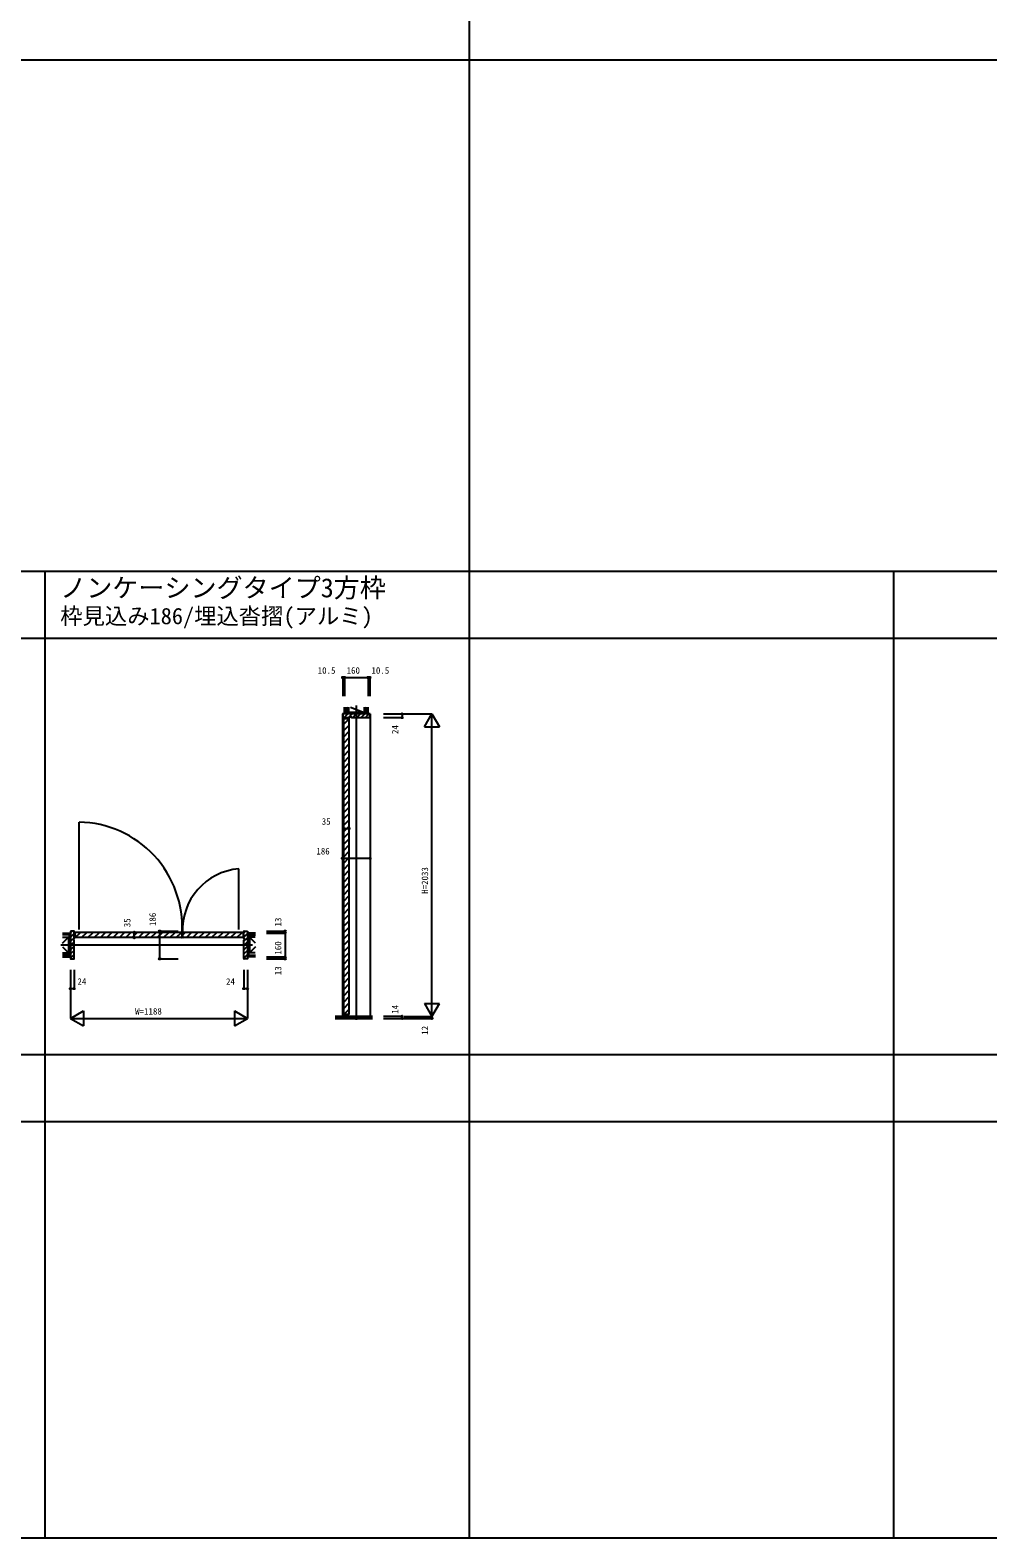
# Model space of a CAD drawing. Units: millimetres, scale not verified. Extents: x -14340 to 14341, y -10000 to 10000.
# Drawn here: x -5892 to 541, y -10000 to 130 of the extents above; entities that cross this region are included whole.
import ezdxf
from ezdxf.enums import TextEntityAlignment as Align

# ---------------------------------------------------------------- set-up
doc = ezdxf.new("R2010")
doc.units = ezdxf.units.MM
doc.header["$LTSCALE"] = 50
for name, color, linetype in [('0-0_0', 7, 'Continuous'), ('0-2_YKK_B1', 4, 'Continuous'), ('0-3_YKK_C1', 4, 'Continuous'), ('0-4_YKK_F1', 7, 'Continuous'), ('0-5_YKK_N1', 2, 'Continuous'), ('0-6_YKK_Z1', 7, 'Continuous')]:
    doc.layers.add(name, color=color, linetype=linetype)
doc.styles.add('ＭＳ ゴシック', font='')
doc.styles.get('ＭＳ ゴシック').set_extended_font_data('MS Gothic')

msp = doc.modelspace()

# ---------------------------------------------------------------- linework, layer by layer
at = {"layer": '0-2_YKK_B1'}
for p, q in [((-5562.81, -5912.01), (-5562.81, -5191.01)), ((-4490.81, -5912.01), (-4490.81, -5505.01)), ((-5620.81, -5935.52), (-5608.8, -5923.51)), ((-5598.81, -5923.51), (-5620.81, -5923.51)), ((-5620.81, -5963.81), (-5596.81, -5939.81)), ((-5620.81, -5992.09), (-5601.81, -5973.09)), ((-5601.24, -5972.51), (-5596.81, -5968.09)), ((-5592.81, -5935.31), (-5592.81, -5963.71)), ((-4874.61, -5932.01), (-5589.51, -5932.01)), ((-5589.51, -5967.01), (-5554.51, -5932.01)), ((-4874.61, -5967.01), (-5589.51, -5967.01)), ((-5547.08, -5967.01), (-5512.08, -5932.01)), ((-5504.65, -5967.01), (-5469.65, -5932.01)), ((-5462.23, -5967.01), (-5427.23, -5932.01)), ((-5419.8, -5967.01), (-5384.8, -5932.01)), ((-5377.37, -5967.01), (-5342.37, -5932.01)), ((-5334.95, -5967.01), (-5299.95, -5932.01)), ((-5292.52, -5967.01), (-5257.52, -5932.01)), ((-5250.1, -5967.01), (-5215.1, -5932.01)), ((-5207.67, -5967.01), (-5172.67, -5932.01)), ((-5165.24, -5967.01), (-5130.24, -5932.01)), ((-5122.82, -5967.01), (-5087.82, -5932.01)), ((-5080.39, -5967.01), (-5045.39, -5932.01)), ((-5037.96, -5967.01), (-5002.96, -5932.01)), ((-4995.54, -5967.01), (-4960.54, -5932.01)), ((-4953.11, -5967.01), (-4918.11, -5932.01)), ((-4910.68, -5967.01), (-4875.68, -5932.01)), ((-4871.31, -5963.71), (-4871.31, -5935.31)), ((-4868.31, -5950.25), (-4850.08, -5932.01)), ((-4868.31, -5935.31), (-4868.31, -5963.71)), ((-4464.11, -5932.01), (-4865.01, -5932.01)), ((-4464.11, -5967.01), (-4865.01, -5967.01)), ((-4842.65, -5967.01), (-4807.65, -5932.01)), ((-4800.23, -5967.01), (-4765.23, -5932.01)), ((-4757.8, -5967.01), (-4722.8, -5932.01)), ((-4715.37, -5967.01), (-4680.37, -5932.01)), ((-4672.95, -5967.01), (-4637.95, -5932.01)), ((-4630.52, -5967.01), (-4595.52, -5932.01)), ((-4588.09, -5967.01), (-4553.09, -5932.01)), ((-4545.67, -5967.01), (-4510.67, -5932.01)), ((-4503.24, -5967.01), (-4468.24, -5932.01)), ((-4460.81, -5935.31), (-4460.81, -5963.71)), ((-4456.81, -5935.52), (-4444.8, -5923.51)), ((-4456.81, -5963.81), (-4432.81, -5939.81)), ((-4456.81, -5992.09), (-4432.81, -5968.09)), ((-4454.81, -5923.51), (-4432.81, -5923.51)), ((-5620.81, -6020.38), (-5596.81, -5996.38)), ((-5620.81, -6048.66), (-5596.81, -6024.66)), ((-5620.81, -6076.95), (-5596.81, -6052.95)), ((-4456.81, -6020.38), (-4432.81, -5996.38)), ((-4456.81, -6048.66), (-4432.81, -6024.66)), ((-4456.81, -6076.95), (-4432.81, -6052.95)), ((-5620.81, -6105.23), (-5596.81, -6081.23)), ((-4456.81, -6105.23), (-4432.81, -6081.23))]:
    msp.add_line(p, q, dxfattribs=at)
for points in [[(-5620.81, -5923.51), (-5620.81, -6109.51), (-5598.81, -6109.51)], [(-5596.81, -6107.51), (-5596.81, -5984.51), (-5601.81, -5984.51), (-5601.81, -5972.51), (-5596.81, -5972.51), (-5596.81, -5925.51)], [(-4456.81, -6107.51), (-4456.81, -5984.51), (-4451.81, -5984.51), (-4451.81, -5972.51), (-4456.81, -5972.51), (-4456.81, -5925.51)], [(-4432.81, -5923.51), (-4432.81, -6109.51), (-4454.81, -6109.51)]]:
    msp.add_lwpolyline(points, dxfattribs=at)
for centre, radius, start, end in [((-5576.05, -5896.68), 705.79, 356.86204, 88.92588), ((-4456.01, -5916.28), 412.74, 94.83656, 182.64281), ((-5598.81, -5925.51), 2, 0.00001, 89.99999), ((-5589.51, -5935.31), 3.3, 90, 180), ((-5589.51, -5963.71), 3.3, 180, 270), ((-4874.61, -5935.31), 3.3, 0, 90), ((-4874.61, -5963.71), 3.3, 270, 0), ((-4865.01, -5935.31), 3.3, 90, 180), ((-4865.01, -5963.71), 3.3, 180, 270), ((-4464.11, -5935.31), 3.3, 0, 90), ((-4464.11, -5963.71), 3.3, 270, 0), ((-4454.81, -5925.51), 2, 90.00001, 179.99999), ((-5598.81, -6107.51), 2, 270.00001, 359.99999), ((-4454.81, -6107.51), 2, 180.00001, 269.99999)]:
    msp.add_arc(centre, radius, start, end, dxfattribs=at)
at = {"layer": '0-3_YKK_C1'}
for p, q in [((-3608.34, -4464.51), (-3794.34, -4464.51)), ((-3794.34, -4464.51), (-3794.34, -6509.51)), ((-3791.84, -4470.35), (-3786, -4464.51)), ((-3791.84, -4464.7), (-3791.66, -4464.51)), ((-3785.84, -4494.01), (-3750.84, -4494.01)), ((-3785.84, -6483.51), (-3785.84, -4494.01)), ((-3785.84, -4533.51), (-3750.84, -4498.51)), ((-3785.84, -4575.94), (-3750.84, -4540.94)), ((-3781.72, -4488.51), (-3757.72, -4464.51)), ((-3753.43, -4488.51), (-3729.43, -4464.51)), ((-3750.84, -4494.01), (-3750.84, -6482.51)), ((-3725.15, -4488.51), (-3701.15, -4464.51)), ((-3696.87, -4488.51), (-3672.87, -4464.51)), ((-3668.58, -4488.51), (-3644.58, -4464.51)), ((-3640.3, -4488.51), (-3616.3, -4464.51)), ((-3610.84, -4486.51), (-3610.84, -4464.51)), ((-3608.34, -4464.51), (-3608.34, -6509.51)), ((-3785.84, -4618.36), (-3750.84, -4583.36)), ((-3785.84, -4660.79), (-3750.84, -4625.79)), ((-3785.84, -4703.22), (-3750.84, -4668.22)), ((-3785.84, -4745.64), (-3750.84, -4710.64)), ((-3785.84, -4788.07), (-3750.84, -4753.07)), ((-3785.84, -4830.5), (-3750.84, -4795.5)), ((-3785.84, -4872.92), (-3750.84, -4837.92)), ((-3785.84, -4915.35), (-3750.84, -4880.35)), ((-3785.84, -4957.78), (-3750.84, -4922.78)), ((-3785.84, -5000.2), (-3750.84, -4965.2)), ((-3785.84, -5042.63), (-3750.84, -5007.63)), ((-3785.84, -5085.06), (-3750.84, -5050.06)), ((-3785.84, -5127.48), (-3750.84, -5092.48)), ((-3785.84, -5169.91), (-3750.84, -5134.91)), ((-3785.84, -5212.33), (-3750.84, -5177.33)), ((-3785.84, -5254.76), (-3750.84, -5219.76)), ((-3785.84, -5297.19), (-3750.84, -5262.19)), ((-3785.84, -5339.61), (-3750.84, -5304.61)), ((-3785.84, -5382.04), (-3750.84, -5347.04)), ((-3785.84, -5424.47), (-3750.84, -5389.47)), ((-3785.84, -5466.89), (-3750.84, -5431.89)), ((-3785.84, -5509.32), (-3750.84, -5474.32)), ((-3785.84, -5551.75), (-3750.84, -5516.75)), ((-3785.84, -5594.17), (-3750.84, -5559.17)), ((-3785.84, -5636.6), (-3750.84, -5601.6)), ((-3785.84, -5679.03), (-3750.84, -5644.03)), ((-3785.84, -5721.45), (-3750.84, -5686.45)), ((-3785.84, -5763.88), (-3750.84, -5728.88)), ((-3785.84, -5806.3), (-3750.84, -5771.3)), ((-3785.84, -5848.73), (-3750.84, -5813.73)), ((-3785.84, -5891.16), (-3750.84, -5856.16)), ((-3785.84, -5933.58), (-3750.84, -5898.58)), ((-3785.84, -5976.01), (-3750.84, -5941.01)), ((-3785.84, -6018.44), (-3750.84, -5983.44)), ((-3785.84, -6060.86), (-3750.84, -6025.86)), ((-3785.84, -6103.29), (-3750.84, -6068.29)), ((-3785.84, -6145.72), (-3750.84, -6110.72)), ((-3785.84, -6188.14), (-3750.84, -6153.14)), ((-3785.84, -6230.57), (-3750.84, -6195.57)), ((-3785.84, -6272.99), (-3750.84, -6237.99)), ((-3785.84, -6315.42), (-3750.84, -6280.42)), ((-3785.84, -6357.85), (-3750.84, -6322.85)), ((-3785.84, -6400.27), (-3750.84, -6365.27)), ((-3785.84, -6442.7), (-3750.84, -6407.7)), ((-3784.23, -6483.51), (-3750.84, -6450.13)), ((-3788.34, -6497.04), (-3788.34, -6497.51)), ((-3751.84, -6483.51), (-3784.84, -6483.51)), ((-3748.34, -6497.51), (-3748.34, -6497.04))]:
    msp.add_line(p, q, dxfattribs=at)
for points in [[(-3610.84, -4464.51), (-3791.84, -4464.51), (-3791.84, -4486.51)], [(-3789.84, -4488.51), (-3745.34, -4488.51), (-3745.34, -4483.51), (-3733.34, -4483.51), (-3733.34, -4488.51), (-3612.84, -4488.51)], [(-3784.34, -6495.51), (-3774.64, -6495.51), (-3774.64, -6509.51), (-3762.04, -6509.51), (-3762.04, -6495.51), (-3752.34, -6495.51)], [(-3773.04, -6503.81), (-3773.04, -6495.51), (-3763.64, -6495.51), (-3763.64, -6503.81)]]:
    msp.add_lwpolyline(points, dxfattribs=at)
for centre, radius, start, end in [((-3789.84, -4486.51), 2, 180.00001, 269.99999), ((-3612.84, -4486.51), 2, 270.00001, 359.99999), ((-3784.84, -6482.51), 1, 180, 270), ((-3751.84, -6482.51), 1, 270, 0), ((-3784.34, -6501.51), 6, 89.99998, 131.81031), ((-3752.34, -6501.51), 6, 48.18969, 89.99998)]:
    msp.add_arc(centre, radius, start, end, dxfattribs=at)
at = {"layer": '0-4_YKK_F1'}
for p, q in [((-2940.5, -10000), (-2940.5, 9500)), ((-14340.5, -70), (14159.5, -70)), ((-14340.5, -3505), (14159.5, -3505)), ((-5790.5, -10000), (-5790.5, -3505)), ((-90.5, -10000), (-90.5, -3505)), ((-14340.5, -3955), (14159.5, -3955)), ((-14340.5, -6752.5), (8459.5, -6752.5)), ((-14340.5, -7202.5), (8459.5, -7202.5)), ((-14340.5, -10000), (14340.52, -10000))]:
    msp.add_line(p, q, dxfattribs=at)
at = {"layer": '0-5_YKK_N1'}
for p, q in [((-3781.34, -4219.51), (-3621.34, -4219.51)), ((-3781.34, -4219.51), (-3781.34, -4344.51)), ((-3621.34, -4219.51), (-3610.84, -4219.51)), ((-3621.34, -4219.51), (-3621.34, -4344.51)), ((-3610.84, -4219.51), (-3610.84, -4344.51)), ((-3518.34, -4464.51), (-3193.34, -4464.51)), ((-3518.34, -4488.51), (-3393.34, -4488.51)), ((-3393.34, -4464.51), (-3393.34, -4488.51)), ((-3243.34, -4551.12), (-3193.34, -4464.51)), ((-3243.34, -4551.12), (-3143.34, -4551.12)), ((-3193.34, -6497.51), (-3193.34, -4464.51)), ((-3193.34, -4464.51), (-3143.34, -4551.12)), ((-3785.84, -5233.89), (-3750.84, -5233.89)), ((-3794.34, -5433.89), (-3608.34, -5433.89)), ((-5192.96, -5967.01), (-5192.96, -5932.01)), ((-5022.31, -5923.51), (-4897.31, -5923.51)), ((-4304.31, -5923.51), (-4179.31, -5923.51)), ((-4304.31, -5936.51), (-4179.31, -5936.51)), ((-4179.31, -5923.51), (-4179.31, -5936.51)), ((-4304.31, -6096.51), (-4179.31, -6096.51)), ((-4304.31, -6109.51), (-4179.31, -6109.51)), ((-5620.81, -6184.51), (-5620.81, -6509.51)), ((-5596.81, -6184.51), (-5596.81, -6309.51)), ((-4432.81, -6184.51), (-4432.81, -6509.51)), ((-5620.81, -6309.51), (-5596.81, -6309.51)), ((-5620.81, -6509.51), (-5534.21, -6459.51)), ((-5534.21, -6459.51), (-5534.21, -6559.51)), ((-4519.42, -6459.51), (-4519.42, -6559.51)), ((-4519.42, -6459.51), (-4432.81, -6509.51)), ((-3243.34, -6410.91), (-3143.34, -6410.91)), ((-3243.34, -6410.91), (-3193.34, -6497.51)), ((-3193.34, -6497.51), (-3143.34, -6410.91)), ((-5620.81, -6509.51), (-4432.81, -6509.51)), ((-5620.81, -6509.51), (-5534.21, -6559.51)), ((-4519.42, -6559.51), (-4432.81, -6509.51)), ((-3518.34, -6495.51), (-3393.34, -6495.51)), ((-3518.34, -6509.51), (-3193.34, -6509.51)), ((-3393.34, -6509.51), (-3393.34, -6495.51)), ((-3379.13, -6497.51), (-3193.34, -6497.51)), ((-3193.34, -6497.51), (-3193.34, -6509.51))]:
    msp.add_line(p, q, dxfattribs=at)
for points in [[(-3781.34, -4219.51), (-3791.84, -4219.51), (-3791.84, -4344.51)], [(-5022.31, -5923.51), (-5022.31, -6109.51), (-4897.31, -6109.51)], [(-4179.31, -5936.51), (-4179.31, -6096.51), (-4179.31, -6109.51)], [(-4456.81, -6184.51), (-4456.81, -6309.51), (-4432.81, -6309.51)]]:
    msp.add_lwpolyline(points, dxfattribs=at)
for centre in [(-3791.84, -4219.51), (-3781.34, -4219.51), (-3621.34, -4219.51), (-3610.84, -4219.51), (-3393.34, -4464.51), (-3393.34, -4488.51), (-3785.84, -5233.89), (-3750.84, -5233.89), (-3794.34, -5433.89), (-3608.34, -5433.89), (-5192.96, -5932.01), (-5192.96, -5967.01), (-5022.31, -5923.51), (-4179.31, -5923.51), (-4179.31, -5936.51), (-5022.31, -6109.51), (-4179.31, -6096.51), (-4179.31, -6109.51), (-5620.81, -6309.51), (-5596.81, -6309.51), (-4456.81, -6309.51), (-4432.81, -6309.51), (-3393.34, -6495.51), (-3393.34, -6509.51), (-3193.34, -6509.51)]:
    msp.add_circle(centre, 5, dxfattribs=at)
at = {"layer": '0-6_YKK_Z1'}
for p, q in [((-3781.34, -4464.51), (-3781.34, -4419.51)), ((-3768.84, -4419.51), (-3768.84, -4464.51)), ((-3768.84, -4421.9), (-3768.84, -4456.51)), ((-3768.84, -4456.51), (-3753.84, -4456.51)), ((-3753.84, -4456.51), (-3763.75, -4419.51)), ((-3753.84, -4419.51), (-3753.84, -4454.51)), ((-3753.84, -4421.9), (-3753.84, -4456.51)), ((-3753.84, -4454.51), (-3648.84, -4464.51)), ((-3753.84, -4454.51), (-3753.84, -4464.51)), ((-3753.84, -4454.51), (-3648.75, -4454.51)), ((-3740.41, -4418.97), (-3648.84, -4454.51)), ((-3701.34, -4406.48), (-3701.34, -6518.56)), ((-3648.84, -4421.9), (-3648.84, -4456.51)), ((-3648.84, -4454.51), (-3648.84, -4464.51)), ((-3648.75, -4456.51), (-3633.84, -4456.51)), ((-3633.84, -4456.51), (-3643.75, -4419.51)), ((-3633.84, -4419.51), (-3633.84, -4464.51)), ((-3633.84, -4421.9), (-3633.84, -4456.51)), ((-3621.34, -4464.51), (-3621.34, -4419.51)), ((-5674.32, -5936.51), (-5620.81, -5936.51)), ((-5620.81, -5949.01), (-5674.32, -5949.01)), ((-5674.32, -6004.02), (-5634.31, -5964.01)), ((-5674.22, -5964.01), (-5634.31, -5964.01)), ((-5620.81, -6069.01), (-5634.31, -5964.01)), ((-5634.31, -5964.01), (-5634.31, -6069.01)), ((-5634.31, -5964.01), (-5620.81, -6069.01)), ((-5634.31, -5964.01), (-5620.81, -5964.01)), ((-5634.31, -5964.01), (-5634.31, -6069.01)), ((-5628.81, -5949.01), (-5628.81, -5964.01)), ((-4379.31, -5936.51), (-4432.81, -5936.51)), ((-4432.81, -5949.01), (-4379.31, -5949.01)), ((-4419.31, -5964.01), (-4432.81, -6069.01)), ((-4419.31, -5964.01), (-4432.81, -5964.01)), ((-4424.81, -5949.01), (-4424.81, -5964.01)), ((-4379.31, -6004.02), (-4419.31, -5964.01)), ((-4419.31, -5964.01), (-4419.31, -6069.01)), ((-4379.41, -5964.01), (-4419.31, -5964.01)), ((-4419.31, -5964.01), (-4419.31, -6069.01)), ((-5686.22, -6016.51), (-4397.95, -6016.51)), ((-5674.32, -6029.01), (-5634.31, -6069.01)), ((-5674.22, -6069.01), (-5634.31, -6069.01)), ((-5634.31, -6069.01), (-5620.81, -6069.01)), ((-5628.81, -6069.01), (-5628.81, -6084.01)), ((-4419.31, -6069.01), (-4432.81, -6069.01)), ((-4424.81, -6069.01), (-4424.81, -6084.01)), ((-4379.31, -6029.01), (-4419.31, -6069.01)), ((-4379.41, -6069.01), (-4419.31, -6069.01)), ((-5620.81, -6084.01), (-5674.32, -6084.01)), ((-5674.32, -6096.51), (-5620.81, -6096.51)), ((-4432.81, -6084.01), (-4379.31, -6084.01)), ((-4379.31, -6096.51), (-4432.81, -6096.51)), ((-3777.34, -6497.51), (-3842.04, -6497.51)), ((-3842.04, -6500.51), (-3777.34, -6500.51)), ((-3842.04, -6503.51), (-3777.34, -6503.51)), ((-3842.04, -6506.51), (-3777.34, -6506.51)), ((-3842.04, -6509.51), (-3591.47, -6509.51)), ((-3777.34, -6509.51), (-3777.34, -6497.51)), ((-3591.47, -6497.51), (-3759.34, -6497.51)), ((-3759.34, -6497.51), (-3759.34, -6509.51)), ((-3759.34, -6500.51), (-3591.47, -6500.51)), ((-3759.34, -6503.51), (-3591.47, -6503.51)), ((-3759.34, -6506.51), (-3591.47, -6506.51))]:
    msp.add_line(p, q, dxfattribs=at)
msp.add_lwpolyline([(-3648.84, -4419.51), (-3648.84, -4454.51), (-3753.84, -4454.51)], dxfattribs=at)

# ---------------------------------------------------------------- texts
at = {"layer": '0-0_0', "style": 'ＭＳ ゴシック'}
for s, height, p in [('ノンケーシングタイプ3方枠', 128.3, (-5690.01, -3719.37)), ('枠見込み186/埋込沓摺(アルミ)', 110, (-5690.01, -3894.37))]:
    msp.add_text(s, height=height, dxfattribs=at).set_placement(p, align=Align.BOTTOM_LEFT)
at = {"layer": '0-5_YKK_N1', "style": 'ＭＳ ゴシック'}
for s, p in [('10.5', (-3960.65, -4207.51)), ('160', (-3766.34, -4207.51)), ('10.5', (-3599.31, -4207.51)), ('35', (-3933.43, -5221.89)), ('186', (-3969.51, -5421.89)), ('24', (-5574.49, -6297.51)), ('24', (-4576.41, -6297.51)), ('W=1188', (-5186.81, -6497.51))]:
    msp.add_text(s, height=43.99, dxfattribs=at).set_placement(p, align=Align.BOTTOM_LEFT)
for s, p in [('24', (-3405.34, -4599.05)), ('H=2033', (-3205.34, -5672.98)), ('35', (-5204.96, -5897.25)), ('186', (-5034.31, -5889.41)), ('13', (-4191.31, -5892.53)), ('160', (-4191.31, -6081.51)), ('13', (-4191.31, -6219.19)), ('14', (-3405.34, -6478.68)), ('12', (-3205.34, -6620.17))]:
    msp.add_text(s, height=43.99, rotation=90, dxfattribs=at).set_placement(p, align=Align.BOTTOM_LEFT)

doc.saveas('drawing.dxf')
